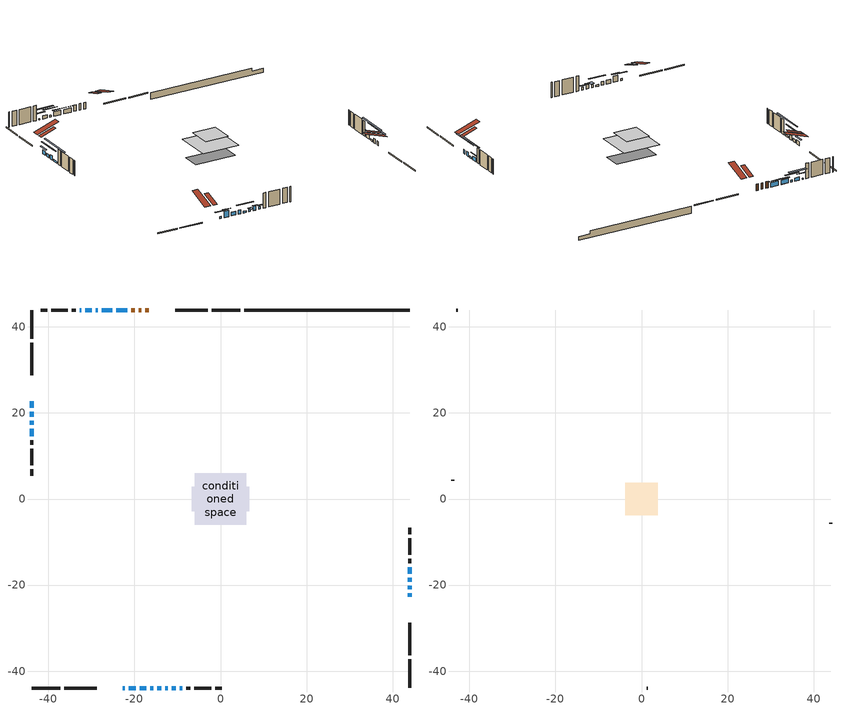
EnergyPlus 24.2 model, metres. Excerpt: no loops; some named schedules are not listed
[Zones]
conditioned space
 floor adiabatic (AdiabaticFloorConstruction): -6.02,-6.02 -6.02,6.02 6.02,6.02 6.02,-6.02 z3.08
 floor foundation (Slab1 construction): -6.71,-2.9 -6.71,2.9 6.71,2.9 6.71,-2.9 z-1.52
 wall outside (RimJoist1 construction): 4.57,43.91 -2.05,43.91 / -43.91,-43.91 -37.28,-43.91 / -43.91,43.91 -43.91,37.28 / 43.91,-43.91 43.91,-37.28 z0.64:0.94
 wall outside (RimJoist2 construction): -2.98,43.91 -10.56,43.91 / -36.35,-43.91 -28.77,-43.91 / -43.91,36.35 -43.91,28.77 / 43.91,-36.35 43.91,-28.77 z0.64:0.94
 wall outside (AdiabaticWallConstruction 1): -16.63,43.91 -17.44,43.91 / -18.37,43.91 -18.98,43.91 / -19.91,43.91 -20.7,43.91 z0.64:2.67
 wall outside (AdiabaticWallConstruction): -43.91,22.71 -43.91,21.18 / -18.82,-43.91 -17.29,-43.91 / -16.36,-43.91 -15.6,-43.91 / 43.91,-17.33 43.91,-15.8 z0.64:1.86; -22.71,-43.91 -22.19,-43.91 / -28.46,43.91 -28.98,43.91 z0.64:1.25; -21.27,-43.91 -19.74,-43.91 z0.64:2.67; -43.91,20.25 -43.91,19.13 / -29.9,43.91 -31.43,43.91 z0.64:1.66; -43.91,18.21 -43.91,17.29 / 43.91,-22.71 43.91,-21.94 / 43.91,-21.02 43.91,-20.1 / -11.34,-43.91 -10.43,-43.91 z0.64:2.01; -21.63,43.91 -24.27,43.91 / -25.2,43.91 -27.54,43.91 z0.64:2.06; -43.91,16.36 -43.91,14.53 / 43.91,-19.17 43.91,-18.26 / -14.67,-43.91 -13.75,-43.91 z0.64:1.2; -32.35,43.91 -32.66,43.91 z0.64:0.95; -12.83,-43.91 -12.27,-43.91 / -9.5,-43.91 -8.89,-43.91 z0.64:1.56
 wall outside (Wall1 construction): -33.59,43.91 -34.56,43.91 / -7.96,-43.91 -6.99,-43.91 / -43.91,13.6 -43.91,12.63 / 43.91,-14.87 43.91,-13.9 z0.64:5.52
 wall outside (Wall2 construction): -35.49,43.91 -39.34,43.91 / -6.06,-43.91 -2.21,-43.91 / -43.91,11.7 -43.91,7.85 / 43.91,-12.98 43.91,-9.12 z0.64:5.52
 wall outside (Wall3 construction): -40.27,43.91 -41.79,43.91 / -1.28,-43.91 0.24,-43.91 / -43.91,6.92 -43.91,5.4 / 43.91,-8.19 43.91,-6.67 z0.64:5.52
 wall foundation (FoundationWall1 construction): 5.5,43.91,-1.52 5.5,43.91,0.64 40.07,43.91,0.64 40.07,43.91,-0.31 43.91,43.91,-0.31 43.91,43.91,-1.52
 window (WindowConstruction): -43.91,22.71 -43.91,21.18 z0.64:1.86
 window (WindowConstruction 4): -22.71,-43.91 -22.2,-43.91 z0.64:1.25
 window (WindowConstruction 5): -21.27,-43.91 -19.74,-43.91 z0.64:2.67
 window (WindowConstruction 6): -43.91,20.25 -43.91,19.13 z0.64:1.65
 window (WindowConstruction 7): -43.91,18.21 -43.91,17.29 z0.64:2.01
 window (WindowConstruction 8): -21.63,43.91 -24.27,43.91 z0.64:2.06
 window (WindowConstruction 9): -25.2,43.91 -27.54,43.91 z0.64:2.06
 window (WindowConstruction 10): -28.46,43.91 -28.97,43.91 z0.64:1.25
 window (WindowConstruction 11): 43.91,-22.71 43.91,-21.94 z0.64:2.01
 window (WindowConstruction 12): 43.91,-21.01 43.91,-20.1 z0.64:2.01
 window (WindowConstruction 13): -18.81,-43.91 -17.29,-43.91 z0.64:1.86
 window (WindowConstruction 14): -16.36,-43.91 -15.6,-43.91 z0.64:1.86
 window (WindowConstruction 15): -29.9,43.91 -31.43,43.91 z0.64:1.65
 window (WindowConstruction 18): -43.91,16.36 -43.91,14.53 z0.64:1.2
 window (WindowConstruction 19): 43.91,-19.17 43.91,-18.26 z0.64:1.2
 window (WindowConstruction 20): -14.67,-43.91 -13.76,-43.91 z0.64:1.2
 window (WindowConstruction 1): 43.91,-17.33 43.91,-15.8 z0.64:1.86
 window (WindowConstruction 16): -32.35,43.91 -32.66,43.91 z0.64:0.94
 window (WindowConstruction 17): -12.83,-43.91 -12.27,-43.91 z0.64:1.55
 window (WindowConstruction 2): -11.34,-43.91 -10.43,-43.91 z0.64:2.01
 window (WindowConstruction 3): -9.5,-43.91 -8.89,-43.91 z0.64:1.55
 door (Door): -16.63,43.91 -17.44,43.91 z0.64:2.67
 door (Door 1): -18.37,43.91 -18.98,43.91 z0.64:2.67
 door (Door 2): -19.91,43.91 -20.7,43.91 z0.64:2.67
 ceiling adiabatic (AdiabaticFloorConstruction): 6.02,-6.02 6.02,6.02 -6.02,6.02 -6.02,-6.02 z3.08
 roof outside (Roof2 construction): -15.7,43.91,5.52 -15.7,38.82,7.21 -14.36,38.82,7.21 -14.36,43.91,5.52; -23.63,-43.91,5.52 -23.63,-38.82,7.21 -24.98,-38.82,7.21 -24.98,-43.91,5.52; -43.91,23.63,5.52 -38.82,23.63,7.21 -38.82,24.98,7.21 -43.91,24.98,5.52; 43.91,-23.63,5.52 38.82,-23.63,7.21 38.82,-24.98,7.21 43.91,-24.98,5.52
attic - vented
 floor to conditioned space (Floor1 construction Reversed): -3.77,-3.77 -3.77,3.77 3.77,3.77 3.77,-3.77 z5.52
 wall outside (Wall4 construction): -42.72,43.91 -42.98,43.91 / 1.17,-43.91 1.43,-43.91 / -43.91,4.47 -43.91,4.22 / 43.91,-5.74 43.91,-5.49 z0.64:5.52
 roof outside (Roof1 construction): -13.43,43.91,5.52 -13.43,36.56,7.97 -11.49,36.56,7.97 -11.49,43.91,5.52; -25.91,-43.91,5.52 -25.91,-36.56,7.97 -27.84,-36.56,7.97 -27.84,-43.91,5.52; -43.91,25.91,5.52 -36.56,25.91,7.97 -36.56,27.84,7.97 -43.91,27.84,5.52; 43.91,-25.91,5.52 36.56,-25.91,7.97 36.56,-27.84,7.97 43.91,-27.84,5.52
shading: -43.91,20.27 -43.91,23.62 -44.2,23.62 -44.2,20.27 z2.77; -20.37,-43.91 -24.53,-43.91 -24.53,-44.2 -20.37,-44.2 z3.08; -19.13,-43.91 -21.88,-43.91 -21.88,-44.2 -19.13,-44.2 z3.28; -43.91,16.39 -43.91,22.99 -44.2,22.99 -44.2,16.39 z4.4; -43.91,14.85 -43.91,20.65 -44.2,20.65 -44.2,14.85 z4.45; -24.73,43.91 -21.17,43.91 -21.17,44.2 -24.73,44.2 z2.52; -28,43.91 -24.74,43.91 -24.74,44.2 -28,44.2 z2.52; -31.1,43.91 -26.33,43.91 -26.33,44.2 -31.1,44.2 z3.38; 43.91,-18.28 43.91,-26.37 44.2,-26.37 44.2,-18.28 z5.67; 43.91,-16.44 43.91,-24.68 44.2,-24.68 44.2,-16.44 z5.67; -33.79,43.91 -27.54,43.91 -27.54,44.52 -33.79,44.52 z4.01; -43.91,9.65 -43.91,21.24 -44.2,21.24 -44.2,9.65 z6.08; 43.91,-13.38 43.91,-24.05 44.2,-24.05 44.2,-13.38 z6.08; -11.31,-43.91 -17.11,-43.91 -17.11,-44.2 -11.31,-44.2 z3.64; 43.91,-14.89 43.91,-18.24 44.2,-18.24 44.2,-14.89 z2.77; -34.49,43.91 -30.53,43.91 -30.53,44.2 -34.49,44.2 z2.77; -11.97,-43.91 -13.13,-43.91 -13.13,-45.13 -11.97,-45.13 z1.85; -10.13,-43.91 -11.64,-43.91 -11.64,-44.2 -10.13,-44.2 z2.31; -8.43,-43.91 -9.96,-43.91 -9.96,-44.2 -8.43,-44.2 z2.01
[Building]
Building 1: Terrain=Suburbs
[Site:Location]
London AP_ON: Latitude {deg}=43.03; Longitude {deg}=-81.15; Time Zone {hr}=-5; Elevation {m}=278; Keep Site Location Information=Yes
[Site:GroundTemperature:Shallow]
3.98693, 1.93205, 1.76749, 2.74264, 6.6573, 10.5537, 13.9317, 16.0716, 16.2534, 14.513, 11.2211, 7.44421
[Site:WaterMainsTemperature]
Calculation Method=Schedule; Temperature Schedule=mains temperature schedule
[Material] Roughness=Rough; Thermal Absorptance=0.9
Name | Thickness {m} | Conductivity {W/m-K} | Density {kg/m3} | Specific Heat {J/kg-K} | Solar Absorptance | Visible Absorptance
asphalt or fiberglass shingles | 0.00635 | 0.162714 | 1121.4 | 1465.45 | 0.4 | 0.4
ceiling loosefill ins | 0.254 | 0.0480833 | 16.02 | 1046.75 | 0.7 | 0.7
ceiling stud and cavity | 0.1397 | 0.273574 | 65.682 | 1177.47 | 0.7 | 0.7
concrete 4.0 in. | 0.1016 | 1.803125 | 2242.8 | 837.4 | 0.7 | 0.7
concrete 8.0 in. | 0.2032 | 1.803125 | 2242.8 | 837.4 | 0.7 | 0.7
door material | 0.04445 | 0.20624 | 512.64 | 1214.23 | 0.7 | 0.7
door material 1 | 0.04445 | 0.053851 | 512.64 | 1214.23 | 0.7 | 0.7
exterior vertical ins | 0.0433751 | 0.029427 | 32.04 | 1214.23 | 0.7 | 0.7
floor covering | 0.0127 | 0.0433444 | 54.468 | 1339.84 | 0.6 | 0.6
floor rigid ins; wall rigid ins | 0.512978 | 0.029427 | 32.04 | 1214.23 | 0.7 | 0.7
floor stud and cavity | 0.1397 | 1.75129 | 37.0049 | 1207.88 | 0.7 | 0.7
furniture material conditioned space 1 | 0.1524 | 0.115458 | 640.8 | 1214.23 | 0.6 | 0.6
gypsum board | 0.0127 | 0.160291 | 801 | 837.4 | 0.6 | 0.6
gypsum board 1 | 0.0127 | 0.160291 | 801 | 837.4 | 0.7 | 0.7
osb sheathing 0.5 in. | 0.0127 | 0.115458 | 512.64 | 1214.23 | 0.7 | 0.7
osb sheathing 0.75 in. | 0.01905 | 0.115458 | 512.64 | 1214.23 | 0.7 | 0.7
osb sheathing 2.0 in. | 0.0508 | 0.115458 | 512.64 | 1214.23 | 0.7 | 0.7
rim joist rigid ins | 0.051816 | 0.029427 | 32.04 | 1214.23 | 0.7 | 0.7
rim joist stud and cavity | 0.0508 | 0.0379815 | 125.044 | 1163.47 | 0.6 | 0.6
rim joist stud and cavity 1 | 0.0508 | 0.256263 | 125.044 | 1163.47 | 0.6 | 0.6
roof rigid ins | 0.103632 | 0.029427 | 32.04 | 1214.23 | 0.7 | 0.7
roof stud and cavity | 0.2032 | 0.0692351 | 78.34581 | 1123.46 | 0.7 | 0.7
wall stud and cavity | 0.1397 | 0.117192 | 139.0536 | 1170.24 | 0.7 | 0.7
wall stud and cavity 1 | 0.1397 | 0.115654 | 139.0536 | 1170.24 | 0.7 | 0.7
wall stud and cavity 2 | 0.1397 | 0.12021 | 139.0536 | 1170.24 | 0.7 | 0.7
wall stud and cavity 3 | 0.0889 | 6.9971 | 50.32683 | 1063.81 | 0.6 | 0.6
wall stud and cavity 4 | 0.0889 | 0.380278 | 52.3479 | 1209.89 | 0.7 | 0.7
wall stud and cavity 5 | 0.0889 | 0.391764 | 83.0341 | 1211.67 | 0.7 | 0.7
wood siding | 0.0254 | 0.102417 | 544.68 | 1172.36 | 0.4 | 0.4
wood siding 1 | 0.00254 | 0.102417 | 544.68 | 1172.36 | 0.4 | 0.4
wood siding 2; wood siding 3; wood siding 4 | 0.0254 | 0.102417 | 544.68 | 1172.36 | 0.7 | 0.7
[WindowMaterial:SimpleGlazingSystem]
Name | U-Factor {W/m2-K} | Solar Heat Gain Coefficient
WindowMaterial | 2.6556 | 0.49
WindowMaterial 1 | 2.609041 | 0.52
WindowMaterial 10 | 2.78676 | 0.41
WindowMaterial 11 | 2.69251 | 0.47
WindowMaterial 12 | 8.00598 | 0.47
WindowMaterial 13 | 3.14732 | 0.6
WindowMaterial 14 | 5.32199 | 0.68
WindowMaterial 2 | 2.74645 | 0.43
WindowMaterial 3 | 2.64424 | 0.53
WindowMaterial 4 | 2.57327 | 0.54
WindowMaterial 5 | 2.6363 | 0.51
WindowMaterial 6 | 2.37 | 0.65
WindowMaterial 7 | 2.376243 | 0.65
WindowMaterial 8 | 5.10225 | 0.63
WindowMaterial 9 | 2.6363 | 0.5
[Construction]
AdiabaticFloorConstruction: floor stud and cavity, floor rigid ins, osb sheathing 0.75 in., floor covering
AdiabaticWallConstruction: wood siding 3, wall rigid ins, wall stud and cavity 4, gypsum board
AdiabaticWallConstruction 1: wood siding 4, wall rigid ins, wall stud and cavity 4, gypsum board
Door; Door 2: door material
Door 1: door material 1
Floor1 construction Reversed: gypsum board, ceiling stud and cavity, ceiling loosefill ins
FoundationWall1 construction: concrete 8.0 in., gypsum board 1
furniture construction conditioned space 1: furniture material conditioned space 1
PartitionWallConstruction: gypsum board, wall stud and cavity 5, gypsum board
RimJoist1 construction: wood siding 2, osb sheathing 2.0 in., rim joist stud and cavity
RimJoist2 construction: wood siding 2, rim joist rigid ins, osb sheathing 2.0 in., rim joist stud and cavity 1
Roof1 construction: asphalt or fiberglass shingles
Roof2 construction: asphalt or fiberglass shingles, roof rigid ins, osb sheathing 0.75 in., roof stud and cavity, gypsum board
Slab1 construction: concrete 4.0 in.
Wall1 construction: wood siding, osb sheathing 0.5 in., wall stud and cavity, gypsum board
Wall2 construction: wood siding, osb sheathing 0.5 in., wall stud and cavity 1, gypsum board
Wall3 construction: wood siding, osb sheathing 0.5 in., wall stud and cavity 2, gypsum board
Wall4 construction: wood siding 1, wall stud and cavity 3
WindowConstruction; WindowConstruction 1; WindowConstruction 13: WindowMaterial
WindowConstruction 10: WindowMaterial 8
WindowConstruction 11: WindowMaterial 9
WindowConstruction 12; WindowConstruction 2; WindowConstruction 7: WindowMaterial 1
WindowConstruction 14: WindowMaterial 10
WindowConstruction 15: WindowMaterial 11
WindowConstruction 16: WindowMaterial 12
WindowConstruction 17: WindowMaterial 13
WindowConstruction 18; WindowConstruction 19; WindowConstruction 20: WindowMaterial 14
WindowConstruction 3: WindowMaterial 2
WindowConstruction 4: WindowMaterial 3
WindowConstruction 5: WindowMaterial 4
WindowConstruction 6: WindowMaterial 5
WindowConstruction 8: WindowMaterial 6
WindowConstruction 9: WindowMaterial 7
[Zone] Multiplier=1; Part of Total Floor Area=Yes
Name | Volume {m3}
attic - vented | 22.6392
conditioned space | 606.6
[Space]
Name | Zone | Volume {m3}
attic - vented 1 | attic - vented | 22.6392
conditioned space 1 | conditioned space | 606.6
[ZoneInfiltration:EffectiveLeakageArea]
infil attic - vented 1: Zone or Space=attic - vented 1; Schedule=Always On Discrete; Effective Air Leakage Area {cm2}=2484.22; Stack Coefficient=0.000509471; Wind Coefficient=1.52503e-05
[ZoneMixing]
whole house fan mix: Zone or Space=attic - vented; Schedule=Always On Continuous; Design Flow Rate Calculation Method=Flow/Zone; Design Flow Rate {m3/s}=0; Source Zone or Space=conditioned space
[SurfaceProperty:ExposedFoundationPerimeter]
Slab1: Exposed Perimeter Calculation Method=TotalExposedPerimeter; Total Exposed Perimeter {m}=38.406
[InternalMass] Zone or ZoneList=conditioned space; Space or SpaceList=conditioned space 1
Name | Construction | Surface Area {m2}
furniture mass conditioned space 1 | furniture construction conditioned space 1 | 88.9602
partition wall mass | PartitionWallConstruction | 222.401
[Lights]
interior lighting: Zone or ZoneList or Space or SpaceList=conditioned space 1; Schedule=interior lighting schedule; Design Level Calculation Method=LightingLevel; Lighting Level {W}=343.2; Return Air Fraction=0; Fraction Radiant=0.6; Fraction Visible=0.2; Fraction Replaceable=1
[People]
occupants: Zone or ZoneList or Space or SpaceList=conditioned space 1; Number of People Schedule=occupants schedule; Number of People Calculation Method=People; Number of People=3; Fraction Radiant=0.314171; Sensible Heat Fraction=0.56303; Activity Level Schedule=occupants activity schedule; Carbon Dioxide Generation Rate {m3/s-W}=0; Enable ASHRAE 55 Comfort Warnings=No; Mean Radiant Temperature Calculation Type=EnclosureAveraged
[ElectricEquipment] Zone or ZoneList or Space or SpaceList=conditioned space 1; Design Level Calculation Method=EquipmentLevel
Name | Schedule | Design Level {W} | Fraction Latent | Fraction Radiant | Fraction Lost
clothes dryer | clothes dryer schedule | 140.772 | 0.015 | 0.081 | 0.85
clothes washer | clothes washer schedule | 32.1985 | 0.03 | 0.162 | 0.7
cooking range | cooking range schedule | 215.147 | 0.08 | 0.432 | 0.2
dishwasher | dishwasher schedule | 66.8632 | 0.3 | 0.18 | 0.4
fridge | fridge schedule | 72.9452 | 0 | 0.6 | 0
mech vent bath fan 0 | mech vent bath fan 0 schedule | 50.2 | 0 | 0 | 1
mech vent bath fan 1 | mech vent bath fan 1 schedule | 50.2 | 0 | 0 | 1
mech vent house fan | mech vent house fan schedule | 0 | 0 | 0 | 1
mech vent house fan cfis | mech vent house fan cfis schedule | 0 | 0 | 0 | 0
misc plug loads | misc plug loads schedule | 494.7 | 0.045 | 0.513 | 0.1
whole house fan | Always On Discrete | 0 | 0 | 0 | 1
[OtherEquipment] Zone or ZoneList or Space or SpaceList=conditioned space 1; Design Level Calculation Method=EquipmentLevel
Name | Fuel Type | Schedule | Design Level {W} | Fraction Latent | Fraction Radiant | Fraction Lost
clothes dryer 1 | Electricity | clothes dryer schedule | 0 | 0.015 | 0.081 | 0.85
cooking range 1 | Electricity | cooking range schedule | 0 | 0.08 | 0.432 | 0.2
general water use latent | None | general water use schedule | 62.594 | 1 | 0 | 0
general water use sensible | None | general water use schedule | -61.6891 | 0 | 0.6 | 0
mech vent house fan latent load | None | Always On Discrete | 0 | 1 | 0 | 0
mech vent house fan sensible load | None | Always On Discrete | 0 | 0 | 0 | 0
water heater energy adjustment1 | Electricity | Always On Discrete | 0.01 | 0 | 0 | 1
[ZoneInfiltration:DesignFlowRate] Zone or ZoneList or Space or SpaceList=conditioned space 1; Schedule=Always On Discrete; Design Flow Rate Calculation Method=Flow/Zone; Design Flow Rate {m3/s}=0
infil flow; natural vent flow; whole house fan flow
[Foundation:Kiva]
Foundation Kiva 1: Initial Indoor Air Temperature {C}=18; Wall Height Above Grade {m}=0.639989; Wall Depth Below Slab {m}=0.2032; Custom Block Material Name 1=exterior vertical ins; Custom Block Depth 1 {m}=2.16; Custom Block X Position 1 {m}=0.2159; Custom Block Z Position 1 {m}=0
[Foundation:Kiva:Settings]
Soil Conductivity {W/m-K}=0.849921; Soil Density {kg/m3}=1842.3; Soil Specific Heat {J/kg-K}=418.7; Ground Solar Absorptivity=0.9; Ground Thermal Absorptivity=0.9; Ground Surface Roughness {m}=0.03; Far-Field Width {m}=40; Deep-Ground Boundary Condition=ZeroFlux; Deep-Ground Depth {m}=40; Minimum Cell Dimension {m}=0.2; Maximum Cell Growth Coefficient=3; Simulation Timestep=Timestep
[Exterior:Lights]
exterior lighting: Schedule=exterior lighting schedule; Design Level {W}=75.6
[Schedule:Constant]
Name | Hourly Value
Always On Continuous; mech vent house fan schedule; mech vent house fan cfis schedule; Always On Discrete | 1
occupants activity schedule | 117.228
fridge schedule | 0
[Schedule:Week:Daily]
interior lighting schedule Week Rule - Jan1-Jan27: interior lighting schedule day, interior lighting schedule day, interior lighting schedule day, interior lighting schedule day, interior lighting schedule day, interior lighting schedule day, interior lighting schedule day, interior lighting schedule default day, interior lighting schedule default day, interior lighting schedule default day, interior lighting schedule default day, interior lighting schedule default day
interior lighting schedule Week Rule - Jan28-Feb3: interior lighting schedule day, interior lighting schedule day, interior lighting schedule day, interior lighting schedule day, interior lighting schedule day 1, interior lighting schedule day 1, interior lighting schedule day 1, interior lighting schedule default day, interior lighting schedule default day, interior lighting schedule default day, interior lighting schedule default day, interior lighting schedule default day
interior lighting schedule Week Rule - Feb4-Feb24: interior lighting schedule day 1, interior lighting schedule day 1, interior lighting schedule day 1, interior lighting schedule day 1, interior lighting schedule day 1, interior lighting schedule day 1, interior lighting schedule day 1, interior lighting schedule default day, interior lighting schedule default day, interior lighting schedule default day, interior lighting schedule default day, interior lighting schedule default day
interior lighting schedule Week Rule - Feb25-Mar3: interior lighting schedule day 1, interior lighting schedule day 1, interior lighting schedule day 1, interior lighting schedule day 1, interior lighting schedule day 2, interior lighting schedule day 2, interior lighting schedule day 2, interior lighting schedule default day, interior lighting schedule default day, interior lighting schedule default day, interior lighting schedule default day, interior lighting schedule default day
interior lighting schedule Week Rule - Mar4-Mar31: interior lighting schedule day 2, interior lighting schedule day 2, interior lighting schedule day 2, interior lighting schedule day 2, interior lighting schedule day 2, interior lighting schedule day 2, interior lighting schedule day 2, interior lighting schedule default day, interior lighting schedule default day, interior lighting schedule default day, interior lighting schedule default day, interior lighting schedule default day
interior lighting schedule Week Rule - Apr1-Apr28: interior lighting schedule day 3, interior lighting schedule day 3, interior lighting schedule day 3, interior lighting schedule day 3, interior lighting schedule day 3, interior lighting schedule day 3, interior lighting schedule day 3, interior lighting schedule default day, interior lighting schedule default day, interior lighting schedule default day, interior lighting schedule default day, interior lighting schedule default day
interior lighting schedule Week Rule - Apr29-May5: interior lighting schedule day 3, interior lighting schedule day 3, interior lighting schedule day 4, interior lighting schedule day 4, interior lighting schedule day 4, interior lighting schedule day 4, interior lighting schedule day 4, interior lighting schedule default day, interior lighting schedule default day, interior lighting schedule default day, interior lighting schedule default day, interior lighting schedule default day
interior lighting schedule Week Rule - May6-May26: interior lighting schedule day 4, interior lighting schedule day 4, interior lighting schedule day 4, interior lighting schedule day 4, interior lighting schedule day 4, interior lighting schedule day 4, interior lighting schedule day 4, interior lighting schedule default day, interior lighting schedule default day, interior lighting schedule default day, interior lighting schedule default day, interior lighting schedule default day
interior lighting schedule Week Rule - May27-Jun2: interior lighting schedule day 4, interior lighting schedule day 4, interior lighting schedule day 4, interior lighting schedule day 4, interior lighting schedule day 4, interior lighting schedule day 5, interior lighting schedule day 5, interior lighting schedule default day, interior lighting schedule default day, interior lighting schedule default day, interior lighting schedule default day, interior lighting schedule default day
interior lighting schedule Week Rule - Jun3-Jun30: interior lighting schedule day 5, interior lighting schedule day 5, interior lighting schedule day 5, interior lighting schedule day 5, interior lighting schedule day 5, interior lighting schedule day 5, interior lighting schedule day 5, interior lighting schedule default day, interior lighting schedule default day, interior lighting schedule default day, interior lighting schedule default day, interior lighting schedule default day
interior lighting schedule Week Rule - Jul1-Jul28: interior lighting schedule day 6, interior lighting schedule day 6, interior lighting schedule day 6, interior lighting schedule day 6, interior lighting schedule day 6, interior lighting schedule day 6, interior lighting schedule day 6, interior lighting schedule default day, interior lighting schedule default day, interior lighting schedule default day, interior lighting schedule default day, interior lighting schedule default day
interior lighting schedule Week Rule - Jul29-Aug4: interior lighting schedule day 6, interior lighting schedule day 6, interior lighting schedule day 6, interior lighting schedule day 7, interior lighting schedule day 7, interior lighting schedule day 7, interior lighting schedule day 7, interior lighting schedule default day, interior lighting schedule default day, interior lighting schedule default day, interior lighting schedule default day, interior lighting schedule default day
interior lighting schedule Week Rule - Aug5-Aug25: interior lighting schedule day 7, interior lighting schedule day 7, interior lighting schedule day 7, interior lighting schedule day 7, interior lighting schedule day 7, interior lighting schedule day 7, interior lighting schedule day 7, interior lighting schedule default day, interior lighting schedule default day, interior lighting schedule default day, interior lighting schedule default day, interior lighting schedule default day
interior lighting schedule Week Rule - Aug26-Sep1: interior lighting schedule day 7, interior lighting schedule day 7, interior lighting schedule day 7, interior lighting schedule day 7, interior lighting schedule day 7, interior lighting schedule day 7, interior lighting schedule day 8, interior lighting schedule default day, interior lighting schedule default day, interior lighting schedule default day, interior lighting schedule default day, interior lighting schedule default day
interior lighting schedule Week Rule - Sep2-Sep29: interior lighting schedule day 8, interior lighting schedule day 8, interior lighting schedule day 8, interior lighting schedule day 8, interior lighting schedule day 8, interior lighting schedule day 8, interior lighting schedule day 8, interior lighting schedule default day, interior lighting schedule default day, interior lighting schedule default day, interior lighting schedule default day, interior lighting schedule default day
interior lighting schedule Week Rule - Sep30-Oct6: interior lighting schedule day 8, interior lighting schedule day 9, interior lighting schedule day 9, interior lighting schedule day 9, interior lighting schedule day 9, interior lighting schedule day 9, interior lighting schedule day 9, interior lighting schedule default day, interior lighting schedule default day, interior lighting schedule default day, interior lighting schedule default day, interior lighting schedule default day
interior lighting schedule Week Rule - Oct7-Oct27: interior lighting schedule day 9, interior lighting schedule day 9, interior lighting schedule day 9, interior lighting schedule day 9, interior lighting schedule day 9, interior lighting schedule day 9, interior lighting schedule day 9, interior lighting schedule default day, interior lighting schedule default day, interior lighting schedule default day, interior lighting schedule default day, interior lighting schedule default day
interior lighting schedule Week Rule - Oct28-Nov3: interior lighting schedule day 9, interior lighting schedule day 9, interior lighting schedule day 9, interior lighting schedule day 9, interior lighting schedule day 10, interior lighting schedule day 10, interior lighting schedule day 10, interior lighting schedule default day, interior lighting schedule default day, interior lighting schedule default day, interior lighting schedule default day, interior lighting schedule default day
interior lighting schedule Week Rule - Nov4-Nov24: interior lighting schedule day 10, interior lighting schedule day 10, interior lighting schedule day 10, interior lighting schedule day 10, interior lighting schedule day 10, interior lighting schedule day 10, interior lighting schedule day 10, interior lighting schedule default day, interior lighting schedule default day, interior lighting schedule default day, interior lighting schedule default day, interior lighting schedule default day
interior lighting schedule Week Rule - Nov25-Dec1: interior lighting schedule day 10, interior lighting schedule day 10, interior lighting schedule day 10, interior lighting schedule day 10, interior lighting schedule day 10, interior lighting schedule day 10, interior lighting schedule day 11, interior lighting schedule default day, interior lighting schedule default day, interior lighting schedule default day, interior lighting schedule default day, interior lighting schedule default day
interior lighting schedule Week Rule - Dec2-Dec31: interior lighting schedule day 11, interior lighting schedule day 11, interior lighting schedule day 11, interior lighting schedule day 11, interior lighting schedule day 11, interior lighting schedule day 11, interior lighting schedule day 11, interior lighting schedule default day, interior lighting schedule default day, interior lighting schedule default day, interior lighting schedule default day, interior lighting schedule default day
occupants schedule Week Rule - Jan1-Dec31: occupants schedule day, occupants schedule day, occupants schedule day, occupants schedule day, occupants schedule day, occupants schedule day, occupants schedule day, occupants schedule default day, occupants schedule default day, occupants schedule default day, occupants schedule default day, occupants schedule default day
clothes dryer schedule Week Rule - Jan1-Dec31: clothes dryer schedule day, clothes dryer schedule day, clothes dryer schedule day, clothes dryer schedule day, clothes dryer schedule day, clothes dryer schedule day, clothes dryer schedule day, clothes dryer schedule default day, clothes dryer schedule default day, clothes dryer schedule default day, clothes dryer schedule default day, clothes dryer schedule default day
clothes washer schedule Week Rule - Jan1-Dec31: clothes washer schedule day, clothes washer schedule day, clothes washer schedule day, clothes washer schedule day, clothes washer schedule day, clothes washer schedule day, clothes washer schedule day, clothes washer schedule default day, clothes washer schedule default day, clothes washer schedule default day, clothes washer schedule default day, clothes washer schedule default day
cooking range schedule Week Rule - Jan1-Dec31: cooking range schedule day, cooking range schedule day, cooking range schedule day, cooking range schedule day, cooking range schedule day, cooking range schedule day, cooking range schedule day, cooking range schedule default day, cooking range schedule default day, cooking range schedule default day, cooking range schedule default day, cooking range schedule default day
dishwasher schedule Week Rule - Jan1-Dec31: dishwasher schedule day, dishwasher schedule day, dishwasher schedule day, dishwasher schedule day, dishwasher schedule day, dishwasher schedule day, dishwasher schedule day, dishwasher schedule default day, dishwasher schedule default day, dishwasher schedule default day, dishwasher schedule default day, dishwasher schedule default day
mech vent bath fan 0 schedule Week Rule - Jan1-Dec31: mech vent bath fan 0 schedule day, mech vent bath fan 0 schedule day, mech vent bath fan 0 schedule day, mech vent bath fan 0 schedule day, mech vent bath fan 0 schedule day, mech vent bath fan 0 schedule day, mech vent bath fan 0 schedule day, mech vent bath fan 0 schedule default day, mech vent bath fan 0 schedule default day, mech vent bath fan 0 schedule default day, mech vent bath fan 0 schedule default day, mech vent bath fan 0 schedule default day
mech vent bath fan 1 schedule Week Rule - Jan1-Dec31: mech vent bath fan 1 schedule day, mech vent bath fan 1 schedule day, mech vent bath fan 1 schedule day, mech vent bath fan 1 schedule day, mech vent bath fan 1 schedule day, mech vent bath fan 1 schedule day, mech vent bath fan 1 schedule day, mech vent bath fan 1 schedule default day, mech vent bath fan 1 schedule default day, mech vent bath fan 1 schedule default day, mech vent bath fan 1 schedule default day, mech vent bath fan 1 schedule default day
misc plug loads schedule Week Rule - Jan1-Dec31: misc plug loads schedule day, misc plug loads schedule day, misc plug loads schedule day, misc plug loads schedule day, misc plug loads schedule day, misc plug loads schedule day, misc plug loads schedule day, misc plug loads schedule default day, misc plug loads schedule default day, misc plug loads schedule default day, misc plug loads schedule default day, misc plug loads schedule default day
general water use schedule Week Rule - Jan1-Dec31: general water use schedule day, general water use schedule day, general water use schedule day, general water use schedule day, general water use schedule day, general water use schedule day, general water use schedule day, general water use schedule default day, general water use schedule default day, general water use schedule default day, general water use schedule default day, general water use schedule default day
exterior lighting schedule Week Rule - Jan1-Jan27: exterior lighting schedule day, exterior lighting schedule day, exterior lighting schedule day, exterior lighting schedule day, exterior lighting schedule day, exterior lighting schedule day, exterior lighting schedule day, exterior lighting schedule default day, exterior lighting schedule default day, exterior lighting schedule default day, exterior lighting schedule default day, exterior lighting schedule default day
exterior lighting schedule Week Rule - Jan28-Feb3: exterior lighting schedule day, exterior lighting schedule day, exterior lighting schedule day, exterior lighting schedule day, exterior lighting schedule day 1, exterior lighting schedule day 1, exterior lighting schedule day 1, exterior lighting schedule default day, exterior lighting schedule default day, exterior lighting schedule default day, exterior lighting schedule default day, exterior lighting schedule default day
exterior lighting schedule Week Rule - Feb4-Feb24: exterior lighting schedule day 1, exterior lighting schedule day 1, exterior lighting schedule day 1, exterior lighting schedule day 1, exterior lighting schedule day 1, exterior lighting schedule day 1, exterior lighting schedule day 1, exterior lighting schedule default day, exterior lighting schedule default day, exterior lighting schedule default day, exterior lighting schedule default day, exterior lighting schedule default day
exterior lighting schedule Week Rule - Feb25-Mar3: exterior lighting schedule day 1, exterior lighting schedule day 1, exterior lighting schedule day 1, exterior lighting schedule day 1, exterior lighting schedule day 2, exterior lighting schedule day 2, exterior lighting schedule day 2, exterior lighting schedule default day, exterior lighting schedule default day, exterior lighting schedule default day, exterior lighting schedule default day, exterior lighting schedule default day
exterior lighting schedule Week Rule - Mar4-Mar31: exterior lighting schedule day 2, exterior lighting schedule day 2, exterior lighting schedule day 2, exterior lighting schedule day 2, exterior lighting schedule day 2, exterior lighting schedule day 2, exterior lighting schedule day 2, exterior lighting schedule default day, exterior lighting schedule default day, exterior lighting schedule default day, exterior lighting schedule default day, exterior lighting schedule default day
[Schedule:Year]
interior lighting schedule: interior lighting schedule Week Rule - Jan1-Jan27, 1, 1, 1, 27, interior lighting schedule Week Rule - Jan28-Feb3, 1, 28, 2, 3, interior lighting schedule Week Rule - Feb4-Feb24, 2, 4, 2, 24, interior lighting schedule Week Rule - Feb25-Mar3, 2, 25, 3, 3, interior lighting schedule Week Rule - Mar4-Mar31, 3, 4, 3, 31, interior lighting schedule Week Rule - Apr1-Apr28, 4, 1, 4, 28, interior lighting schedule Week Rule - Apr29-May5, 4, 29, 5, 5, interior lighting schedule Week Rule - May6-May26, 5, 6, 5, 26, interior lighting schedule Week Rule - May27-Jun2, 5, 27, 6, 2, interior lighting schedule Week Rule - Jun3-Jun30, 6, 3, 6, 30, interior lighting schedule Week Rule - Jul1-Jul28, 7, 1, 7, 28, interior lighting schedule Week Rule - Jul29-Aug4, 7, 29, 8, 4, interior lighting schedule Week Rule - Aug5-Aug25, 8, 5, 8, 25, interior lighting schedule Week Rule - Aug26-Sep1, 8, 26, 9, 1, interior lighting schedule Week Rule - Sep2-Sep29, 9, 2, 9, 29, interior lighting schedule Week Rule - Sep30-Oct6, 9, 30, 10, 6, interior lighting schedule Week Rule - Oct7-Oct27, 10, 7, 10, 27, interior lighting schedule Week Rule - Oct28-Nov3, 10, 28, 11, 3, interior lighting schedule Week Rule - Nov4-Nov24, 11, 4, 11, 24, interior lighting schedule Week Rule - Nov25-Dec1, 11, 25, 12, 1, interior lighting schedule Week Rule - Dec2-Dec31, 12, 2, 12, 31
occupants schedule: occupants schedule Week Rule - Jan1-Dec31, 1, 1, 12, 31
clothes dryer schedule: clothes dryer schedule Week Rule - Jan1-Dec31, 1, 1, 12, 31
clothes washer schedule: clothes washer schedule Week Rule - Jan1-Dec31, 1, 1, 12, 31
cooking range schedule: cooking range schedule Week Rule - Jan1-Dec31, 1, 1, 12, 31
dishwasher schedule: dishwasher schedule Week Rule - Jan1-Dec31, 1, 1, 12, 31
mech vent bath fan 0 schedule: mech vent bath fan 0 schedule Week Rule - Jan1-Dec31, 1, 1, 12, 31
mech vent bath fan 1 schedule: mech vent bath fan 1 schedule Week Rule - Jan1-Dec31, 1, 1, 12, 31
misc plug loads schedule: misc plug loads schedule Week Rule - Jan1-Dec31, 1, 1, 12, 31
general water use schedule: general water use schedule Week Rule - Jan1-Dec31, 1, 1, 12, 31
exterior lighting schedule: exterior lighting schedule Week Rule - Jan1-Jan27, 1, 1, 1, 27, exterior lighting schedule Week Rule - Jan28-Feb3, 1, 28, 2, 3, exterior lighting schedule Week Rule - Feb4-Feb24, 2, 4, 2, 24, exterior lighting schedule Week Rule - Feb25-Mar3, 2, 25, 3, 3, exterior lighting schedule Week Rule - Mar4-Mar31, 3, 4, 3, 31, exterior lighting schedule Week Rule - Apr1-Apr28, 4, 1, 4, 28, exterior lighting schedule Week Rule - Apr29-May5, 4, 29, 5, 5, exterior lighting schedule Week Rule - May6-May26, 5, 6, 5, 26, exterior lighting schedule Week Rule - May27-Jun2, 5, 27, 6, 2, exterior lighting schedule Week Rule - Jun3-Jun30, 6, 3, 6, 30, exterior lighting schedule Week Rule - Jul1-Jul28, 7, 1, 7, 28, exterior lighting schedule Week Rule - Jul29-Aug4, 7, 29, 8, 4, exterior lighting schedule Week Rule - Aug5-Aug25, 8, 5, 8, 25, exterior lighting schedule Week Rule - Aug26-Sep1, 8, 26, 9, 1, exterior lighting schedule Week Rule - Sep2-Sep29, 9, 2, 9, 29, exterior lighting schedule Week Rule - Sep30-Oct6, 9, 30, 10, 6, exterior lighting schedule Week Rule - Oct7-Oct27, 10, 7, 10, 27, exterior lighting schedule Week Rule - Oct28-Nov3, 10, 28, 11, 3, exterior lighting schedule Week Rule - Nov4-Nov24, 11, 4, 11, 24, exterior lighting schedule Week Rule - Nov25-Dec1, 11, 25, 12, 1, exterior lighting schedule Week Rule - Dec2-Dec31, 12, 2, 12, 31
[Schedule:Compact]
mains temperature schedule: Through: 01/01, For: AllDays, Until: 24:00, 7.96722, Through: 01/02, For: AllDays, Until: 24:00, 7.89722, Through: 01/03, For: AllDays, Until: 24:00, 7.82778, Through: 01/04, For: AllDays, Until: 24:00, 7.76, Through: 01/05, For: AllDays, Until: 24:00, 7.69333, Through: 01/06, For: AllDays, Until: 24:00, 7.62778, Through: 01/07, For: AllDays, Until: 24:00, 7.56389, Through: 01/08, For: AllDays, Until: 24:00, 7.50167, Through: 01/09, For: AllDays, Until: 24:00, 7.44056, Through: 01/10, For: AllDays, Until: 24:00, 7.38056, Through: 01/11, For: AllDays, Until: 24:00, 7.32222, Through: 01/12, For: AllDays, Until: 24:00, 7.26556, Through: 01/13, For: AllDays, Until: 24:00, 7.21, Through: 01/14, For: AllDays, Until: 24:00, 7.15556, Through: 01/15, For: AllDays, Until: 24:00, 7.10333, Through: 01/16, For: AllDays, Until: 24:00, 7.05222, Through: 01/17, For: AllDays, Until: 24:00, 7.00278, Through: 01/18, For: AllDays, Until: 24:00, 6.955, Through: 01/19, For: AllDays, Until: 24:00, 6.90833, Through: 01/20, For: AllDays, Until: 24:00, 6.86389, Through: 01/21, For: AllDays, Until: 24:00, 6.82056, Through: 01/22, For: AllDays, Until: 24:00, 6.77889, Through: 01/23, For: AllDays, Until: 24:00, 6.73889, Through: 01/24, For: AllDays, Until: 24:00, 6.7, Through: 01/25, For: AllDays, Until: 24:00, 6.66333, Through: 01/26, For: AllDays, Until: 24:00, 6.62833, Through: 01/27, For: AllDays, Until: 24:00, 6.59444, Through: 01/28, For: AllDays, Until: 24:00, 6.56278, Through: 01/29, For: AllDays, Until: 24:00, 6.53222, Through: 01/30, For: AllDays, Until: 24:00, 6.50389, Through: 01/31, For: AllDays, Until: 24:00, 6.47722, Through: 02/01, For: AllDays, Until: 24:00, 6.45167, Through: 02/02, For: AllDays, Until: 24:00, 6.42833, Through: 02/03, For: AllDays, Until: 24:00, 6.40667, Through: 02/04, For: AllDays, Until: 24:00, 6.38611, Through: 02/05, For: AllDays, Until: 24:00, 6.36778, Through: 02/06, For: AllDays, Until: 24:00, 6.35111, Through: 02/07, For: AllDays, Until: 24:00, 6.33611, Through: 02/08, For: AllDays, Until: 24:00, 6.32333, Through: 02/09, For: AllDays, Until: 24:00, 6.31167, Through: 02/10, For: AllDays, Until: 24:00, 6.30222, Through: 02/11, For: AllDays, Until: 24:00, 6.29389, Through: 02/12, For: AllDays, Until: 24:00, 6.28778, Through: 02/13, For: AllDays, Until: 24:00, 6.28333, Through: 02/14, For: AllDays, Until: 24:00, 6.28056, Through: 02/15, For: AllDays, Until: 24:00, 6.27944, Through: 02/16, For: AllDays, Until: 24:00, 6.28, Through: 02/17, For: AllDays, Until: 24:00, 6.28278, Through: 02/18, For: AllDays, Until: 24:00, 6.28722, Through: 02/19, For: AllDays, Until: 24:00, 6.29278, Through: 02/20, For: AllDays, Until: 24:00, 6.30056, Through: 02/21, For: AllDays, Until: 24:00, 6.31, Through: 02/22, For: AllDays, Until: 24:00, 6.32111, Through: 02/23, For: AllDays, Until: 24:00, 6.33444, Through: 02/24, For: AllDays, Until: 24:00, 6.34889, Through: 02/25, For: AllDays, Until: 24:00, 6.36556, Through: 02/26, For: AllDays, Until: 24:00, 6.38333, Through: 02/27, For: AllDays, Until: 24:00, 6.40333, Through: 02/28, For: AllDays, Until: 24:00, 6.425, Through: 03/01, For: AllDays, Until: 24:00, 6.44833, Through: 03/02, For: AllDays, Until: 24:00, 6.47278, Through: 03/03, For: AllDays, Until: 24:00, 6.49944, Through: 03/04, For: AllDays, Until: 24:00, 6.52778, Through: 03/05, For: AllDays, Until: 24:00, 6.55778, Through: 03/06, For: AllDays, Until: 24:00, 6.58944, Through: 03/07, For: AllDays, Until: 24:00, 6.62278, Through: 03/08, For: AllDays, Until: 24:00, 6.65778, Through: 03/09, For: AllDays, Until: 24:00, 6.69444, Through: 03/10, For: AllDays, Until: 24:00, 6.73278, Through: 03/11, For: AllDays, Until: 24:00, 6.77278, Through: 03/12, For: AllDays, Until: 24:00, 6.81389, Through: 03/13, For: AllDays, Until: 24:00, 6.85722, Through: 03/14, For: AllDays, Until: 24:00, 6.90167, Through: 03/15, For: AllDays, Until: 24:00, 6.94778, Through: 03/16, For: AllDays, Until: 24:00, 6.99556, Through: 03/17, For: AllDays, Until: 24:00, 7.045, Through: 03/18, For: AllDays, Until: 24:00, 7.09556, Through: 03/19, For: AllDays, Until: 24:00, 7.14778, Through: 03/20, For: AllDays, Until: 24:00, 7.20167, Through: 03/21, For: AllDays, Until: 24:00, 7.25667, Through: 03/22, For: AllDays, Until: 24:00, 7.31333, Through: 03/23, For: AllDays, Until: 24:00, 7.37167, Through: 03/24, For: AllDays, Until: 24:00, 7.43111, Through: 03/25, For: AllDays, Until: 24:00, 7.49222, Through: 03/26, For: AllDays, Until: 24:00, 7.55444, Through: 03/27, For: AllDays, Until: 24:00, 7.61833, Through: 03/28, For: AllDays, Until: 24:00, 7.68333, Through: 03/29, For: AllDays, Until: 24:00, 7.74944, Through: 03/30, For: AllDays, Until: 24:00, 7.81722, Through: 03/31, For: AllDays, Until: 24:00, 7.88667, Through: 04/01, For: AllDays, Until: 24:00, 7.95667, Through: 04/02, For: AllDays, Until: 24:00, 8.02833, Through: 04/03, For: AllDays, Until: 24:00, 8.10111, Through: 04/04, For: AllDays, Until: 24:00, 8.175, Through: 04/05, For: AllDays, Until: 24:00, 8.25, Through: 04/06, For: AllDays, Until: 24:00, 8.32667, Through: 04/07, For: AllDays, Until: 24:00, 8.40389, Through: 04/08, For: AllDays, Until: 24:00, 8.48278, Through: 04/09, For: AllDays, Until: 24:00, 8.56222, Through: 04/10, For: AllDays, Until: 24:00, 8.64278, Through: 04/11, For: AllDays, Until: 24:00, 8.725, Through: 04/12, For: AllDays, Until: 24:00, 8.80778, Through: 04/13, For: AllDays, Until: 24:00, 8.89167, Through: 04/14, For: AllDays, Until: 24:00, 8.97611, Through: 04/15, For: AllDays, Until: 24:00, 9.06167, Through: 04/16, For: AllDays, Until: 24:00, 9.14833, Through: 04/17, For: AllDays, Until: 24:00, 9.23611, Through: 04/18, For: AllDays, Until: 24:00, 9.32444, Through: 04/19, For: AllDays, Until: 24:00, 9.41389, Through: 04/20, For: AllDays, Until: 24:00, 9.50389, Through: 04/21, For: AllDays, Until: 24:00, 9.595, Through: 04/22, For: AllDays, Until: 24:00, 9.68667, Through: 04/23, For: AllDays, Until: 24:00, 9.77889, Through: 04/24, For: AllDays, Until: 24:00, 9.87222, Through: 04/25, For: AllDays, Until: 24:00, 9.96556, Through: 04/26, For: AllDays, Until: 24:00, 10.06, Through: 04/27, For: AllDays, Until: 24:00, 10.1556, Through: 04/28, For: AllDays, Until: 24:00, 10.2511, Through: 04/29, For: AllDays, Until: 24:00, 10.3472, Through: 04/30, For: AllDays, Until: 24:00, 10.4439, Through: 05/01, For: AllDays, Until: 24:00, 10.5411, Through: 05/02, For: AllDays, Until: 24:00, 10.6389, Through: 05/03, For: AllDays, Until: 24:00, 10.7372, Through: 05/04, For: AllDays, Until: 24:00, 10.8361, Through: 05/05, For: AllDays, Until: 24:00, 10.935, Through: 05/06, For: AllDays, Until: 24:00, 11.0344, Through: 05/07, For: AllDays, Until: 24:00, 11.1344, Through: 05/08, For: AllDays, Until: 24:00, 11.2344, Through: 05/09, For: AllDays, Until: 24:00, 11.335, Through: 05/10, For: AllDays, Until: 24:00, 11.4356, Through: 05/11, For: AllDays, Until: 24:00, 11.5361, Through: 05/12, For: AllDays, Until: 24:00, 11.6372, Through: 05/13, For: AllDays, Until: 24:00, 11.7383, Through: 05/14, For: AllDays, Until: 24:00, 11.84, Through: 05/15, For: AllDays, Until: 24:00, 11.9411, Through: 05/16, For: AllDays, Until: 24:00, 12.0428, Through: 05/17, For: AllDays, Until: 24:00, 12.1444, Through: 05/18, For: AllDays, Until: 24:00, 12.2456, Through: 05/19, For: AllDays, Until: 24:00, 12.3472, Through: 05/20, For: AllDays, Until: 24:00, 12.4489, Through: 05/21, For: AllDays, Until: 24:00, 12.55, Through: 05/22, For: AllDays, Until: 24:00, 12.6517, Through: 05/23, For: AllDays, Until: 24:00, 12.7528, Through: 05/24, For: AllDays, Until: 24:00, 12.8533, Through: 05/25, For: AllDays, Until: 24:00, 12.9544, Through: 05/26, For: AllDays, Until: 24:00, 13.055, Through: 05/27, For: AllDays, Until: 24:00, 13.155, Through: 05/28, For: AllDays, Until: 24:00, 13.255, Through: 05/29, For: AllDays, Until: 24:00, 13.355, Through: 05/30, For: AllDays, Until: 24:00, 13.4539, Through: 05/31, For: AllDays, Until: 24:00, 13.5533, Through: 06/01, For: AllDays, Until: 24:00, 13.6517, Through: 06/02, For: AllDays, Until: 24:00, 13.75, Through: 06/03, For: AllDays, Until: 24:00, 13.8472, Through: 06/04, For: AllDays, Until: 24:00, 13.9444, Through: 06/05, For: AllDays, Until: 24:00, 14.0411, Through: 06/06, For: AllDays, Until: 24:00, 14.1372, Through: 06/07, For: AllDays, Until: 24:00, 14.2328, Through: 06/08, For: AllDays, Until: 24:00, 14.3278, Through: 06/09, For: AllDays, Until: 24:00, 14.4217, Through: 06/10, For: AllDays, Until: 24:00, 14.5156, Through: 06/11, For: AllDays, Until: 24:00, 14.6083, Through: 06/12, For: AllDays, Until: 24:00, 14.7006, Through: 06/13, For: AllDays, Until: 24:00, 14.7922, Through: 06/14, For: AllDays, Until: 24:00, 14.8828, Through: 06/15, For: AllDays, Until: 24:00, 14.9728, Through: 06/16, For: AllDays, Until: 24:00, 15.0617, Through: 06/17, For: AllDays, Until: 24:00, 15.15, Through: 06/18, For: AllDays, Until: 24:00, 15.2372, Through: 06/19, For: AllDays, Until: 24:00, 15.3233, Through: 06/20, For: AllDays, Until: 24:00, 15.4089, Through: 06/21, For: AllDays, Until: 24:00, 15.4933, Through: 06/22, For: AllDays, Until: 24:00, 15.5772, Through: 06/23, For: AllDays, Until: 24:00, 15.6594, Through: 06/24, For: AllDays, Until: 24:00, 15.7411, Through: 06/25, For: AllDays, Until: 24:00, 15.8217, Through: 06/26, For: AllDays, Until: 24:00, 15.9006, Through: 06/27, For: AllDays, Until: 24:00, 15.9789, Through: 06/28, For: AllDays, Until: 24:00, 16.0561, Through: 06/29, For: AllDays, Until: 24:00, 16.1322, Through: 06/30, For: AllDays, Until: 24:00, 16.2072, Through: 07/01, For: AllDays, Until: 24:00, 16.2806, Through: 07/02, For: AllDays, Until: 24:00, 16.3528, Through: 07/03, For: AllDays, Until: 24:00, 16.4244, Through: 07/04, For: AllDays, Until: 24:00, 16.4939, Through: 07/05, For: AllDays, Until: 24:00, 16.5628, Through: 07/06, For: AllDays, Until: 24:00, 16.63, Through: 07/07, For: AllDays, Until: 24:00, 16.6961, Through: 07/08, For: AllDays, Until: 24:00, 16.7606, Through: 07/09, For: AllDays, Until: 24:00, 16.8239, Through: 07/10, For: AllDays, Until: 24:00, 16.8861, Through: 07/11, For: AllDays, Until: 24:00, 16.9467, Through: 07/12, For: AllDays, Until: 24:00, 17.0056, Through: 07/13, For: AllDays, Until: 24:00, 17.0633, Through: 07/14, For: AllDays, Until: 24:00, 17.12, Through: 07/15, For: AllDays, Until: 24:00, 17.1744, Through: 07/16, For: AllDays, Until: 24:00, 17.2278, Through: 07/17, For: AllDays, Until: 24:00, 17.28, Through: 07/18, For: AllDays, Until: 24:00, 17.33, Through: 07/19, For: AllDays, Until: 24:00, 17.3789, Through: 07/20, For: AllDays, Until: 24:00, 17.4261, Through: 07/21, For: AllDays, Until: 24:00, 17.4717, Through: 07/22, For: AllDays, Until: 24:00, 17.5161, Through: 07/23, For: AllDays, Until: 24:00, 17.5583, Through: 07/24, For: AllDays, Until: 24:00, 17.5994, Through: 07/25, For: AllDays, Until: 24:00, 17.6389, Through: 07/26, For: AllDays, Until: 24:00, 17.6767, Through: 07/27, For: AllDays, Until: 24:00, 17.7128, Through: 07/28, For: AllDays, Until: 24:00, 17.7472, Through: 07/29, For: AllDays, Until: 24:00, 17.78, Through: 07/30, For: AllDays, Until: 24:00, 17.8111, Through: 07/31, For: AllDays, Until: 24:00, 17.8406, Through: 08/01, For: AllDays, Until: 24:00, 17.8683, Through: 08/02, For: AllDays, Until: 24:00, 17.8944, Through: 08/03, For: AllDays, Until: 24:00, 17.9189, Through: 08/04, For: AllDays, Until: 24:00, 17.9417, Through: 08/05, For: AllDays, Until: 24:00, 17.9628, Through: 08/06, For: AllDays, Until: 24:00, 17.9822, Through: 08/07, For: AllDays, Until: 24:00, 18, Through: 08/08, For: AllDays, Until: 24:00, 18.0156, Through: 08/09, For: AllDays, Until: 24:00, 18.03, Through: 08/10, For: AllDays, Until: 24:00, 18.0422, Through: 08/11, For: AllDays, Until: 24:00, 18.0533, Through: 08/12, For: AllDays, Until: 24:00, 18.0622, Through: 08/13, For: AllDays, Until: 24:00, 18.0694, Through: 08/14, For: AllDays, Until: 24:00, 18.0744, Through: 08/15, For: AllDays, Until: 24:00, 18.0783, Through: 08/16, For: AllDays, Until: 24:00, 18.0806, Through: 08/17, For: AllDays, Until: 24:00, 18.0806, Through: 08/18, For: AllDays, Until: 24:00, 18.0789, Through: 08/19, For: AllDays, Until: 24:00, 18.0761, Through: 08/20, For: AllDays, Until: 24:00, 18.0711, Through: 08/21, For: AllDays, Until: 24:00, 18.0639, Through: 08/22, For: AllDays, Until: 24:00, 18.0556, Through: 08/23, For: AllDays, Until: 24:00, 18.0456, Through: 08/24, For: AllDays, Until: 24:00, 18.0333, Through: 08/25, For: AllDays, Until: 24:00, 18.0194, Through: 08/26, For: AllDays, Until: 24:00, 18.0044, Through: 08/27, For: AllDays, Until: 24:00, 17.9872, Through: 08/28, For: AllDays, Until: 24:00, 17.9683, Through: 08/29, For: AllDays, Until: 24:00, 17.9478, Through: 08/30, For: AllDays, Until: 24:00, 17.9256, Through: 08/31, For: AllDays, Until: 24:00, 17.9011, Through: 09/01, For: AllDays, Until: 24:00, 17.8756, Through: 09/02, For: AllDays, Until: 24:00, 17.8483, Through: 09/03, For: AllDays, Until: 24:00, 17.8189, Through: 09/04, For: AllDays, Until: 24:00, 17.7883, Through: 09/05, For: AllDays, Until: 24:00, 17.7561, Through: 09/06, For: AllDays, Until: 24:00, 17.7222, Through: 09/07, For: AllDays, Until: 24:00, 17.6861, Through: 09/08, For: AllDays, Until: 24:00, 17.6489, Through: 09/09, For: AllDays, Until: 24:00, 17.61, Through: 09/10, For: AllDays, Until: 24:00, 17.5694, Through: 09/11, For: AllDays, Until: 24:00, 17.5272, Through: 09/12, For: AllDays, Until: 24:00, 17.4833, Through: 09/13, For: AllDays, Until: 24:00, 17.4383, Through: 09/14, For: AllDays, Until: 24:00, 17.3917, Through: 09/15, For: AllDays, Until: 24:00, 17.3433, Through: 09/16, For: AllDays, Until: 24:00, 17.2933, Through: 09/17, For: AllDays, Until: 24:00, 17.2417, Through: 09/18, For: AllDays, Until: 24:00, 17.1889, Through: 09/19, For: AllDays, Until: 24:00, 17.1344, Through: 09/20, For: AllDays, Until: 24:00, 17.0783, Through: 09/21, For: AllDays, Until: 24:00, 17.0211, Through: 09/22, For: AllDays, Until: 24:00, 16.9622, Through: 09/23, For: AllDays, Until: 24:00, 16.9022, Through: 09/24, For: AllDays, Until: 24:00, 16.8406, Through: 09/25, For: AllDays, Until: 24:00, 16.7778, Through: 09/26, For: AllDays, Until: 24:00, 16.7133, Through: 09/27, For: AllDays, Until: 24:00, 16.6478, Through: 09/28, For: AllDays, Until: 24:00, 16.5806, Through: 09/29, For: AllDays, Until: 24:00, 16.5122, Through: 09/30, For: AllDays, Until: 24:00, 16.4428, Through: 10/01, For: AllDays, Until: 24:00, 16.3717, Through: 10/02, For: AllDays, Until: 24:00, 16.3, Through: 10/03, For: AllDays, Until: 24:00, 16.2267, Through: 10/04, For: AllDays, Until: 24:00, 16.1522, Through: 10/05, For: AllDays, Until: 24:00, 16.0761, Through: 10/06, For: AllDays, Until: 24:00, 15.9994, Through: 10/07, For: AllDays, Until: 24:00, 15.9217, Through: 10/08, For: AllDays, Until: 24:00, 15.8422, Through: 10/09, For: AllDays, Until: 24:00, 15.7622, Through: 10/10, For: AllDays, Until: 24:00, 15.6811, Through: 10/11, For: AllDays, Until: 24:00, 15.5989, Through: 10/12, For: AllDays, Until: 24:00, 15.5156, Through: 10/13, For: AllDays, Until: 24:00, 15.4311, Through: 10/14, For: AllDays, Until: 24:00, 15.3461, Through: 10/15, For: AllDays, Until: 24:00, 15.26, Through: 10/16, For: AllDays, Until: 24:00, 15.1728, Through: 10/17, For: AllDays, Until: 24:00, 15.085, Through: 10/18, For: AllDays, Until: 24:00, 14.9961, Through: 10/19, For: AllDays, Until: 24:00, 14.9067, Through: 10/20, For: AllDays, Until: 24:00, 14.8161, Through: 10/21, For: AllDays, Until: 24:00, 14.725, Through: 10/22, For: AllDays, Until: 24:00, 14.6328, Through: 10/23, For: AllDays, Until: 24:00, 14.54, Through: 10/24, For: AllDays, Until: 24:00, 14.4467, Through: 10/25, For: AllDays, Until: 24:00, 14.3528, Through: 10/26, For: AllDays, Until: 24:00, 14.2578, Through: 10/27, For: AllDays, Until: 24:00, 14.1622, Through: 10/28, For: AllDays, Until: 24:00, 14.0667, Through: 10/29, For: AllDays, Until: 24:00, 13.97, Through: 10/30, For: AllDays, Until: 24:00, 13.8728, Through: 10/31, For: AllDays, Until: 24:00, 13.7756, Through: 11/01, For: AllDays, Until: 24:00, 13.6778, Through: 11/02, For: AllDays, Until: 24:00, 13.5789, Through: 11/03, For: AllDays, Until: 24:00, 13.48, Through: 11/04, For: AllDays, Until: 24:00, 13.3811, Through: 11/05, For: AllDays, Until: 24:00, 13.2817, Through: 11/06, For: AllDays, Until: 24:00, 13.1817, Through: 11/07, For: AllDays, Until: 24:00, 13.0811, Through: 11/08, For: AllDays, Until: 24:00, 12.9806, Through: 11/09, For: AllDays, Until: 24:00, 12.88, Through: 11/10, For: AllDays, Until: 24:00, 12.7789, Through: 11/11, For: AllDays, Until: 24:00, 12.6778, Through: 11/12, For: AllDays, Until: 24:00, 12.5767, Through: 11/13, For: AllDays, Until: 24:00, 12.4756, Through: 11/14, For: AllDays, Until: 24:00, 12.3739, Through: 11/15, For: AllDays, Until: 24:00, 12.2722, Through: 11/16, For: AllDays, Until: 24:00, 12.1711, Through: 11/17, For: AllDays, Until: 24:00, 12.0694, Through: 11/18, For: AllDays, Until: 24:00, 11.9678, Through: 11/19, For: AllDays, Until: 24:00, 11.8667, Through: 11/20, For: AllDays, Until: 24:00, 11.765, Through: 11/21, For: AllDays, Until: 24:00, 11.6639, Through: 11/22, For: AllDays, Until: 24:00, 11.5628, Through: 11/23, For: AllDays, Until: 24:00, 11.4617, Through: 11/24, For: AllDays, Until: 24:00, 11.3611, Through: 11/25, For: AllDays, Until: 24:00, 11.2606, Through: 11/26, For: AllDays, Until: 24:00, 11.1606, Through: 11/27, For: AllDays, Until: 24:00, 11.0606, Through: 11/28, For: AllDays, Until: 24:00, 10.9611, Through: 11/29, For: AllDays, Until: 24:00, 10.8622, Through: 11/30, For: AllDays, Until: 24:00, 10.7633, Through: 12/01, For: AllDays, Until: 24:00, 10.665, Through: 12/02, For: AllDays, Until: 24:00, 10.5672, Through: 12/03, For: AllDays, Until: 24:00, 10.4694, Through: 12/04, For: AllDays, Until: 24:00, 10.3728, Through: 12/05, For: AllDays, Until: 24:00, 10.2761, Through: 12/06, For: AllDays, Until: 24:00, 10.1806, Through: 12/07, For: AllDays, Until: 24:00, 10.085, Through: 12/08, For: AllDays, Until: 24:00, 9.99056, Through: 12/09, For: AllDays, Until: 24:00, 9.89667, Through: 12/10, For: AllDays, Until: 24:00, 9.80333, Through: 12/11, For: AllDays, Until: 24:00, 9.71056, Through: 12/12, For: AllDays, Until: 24:00, 9.61889, Through: 12/13, For: AllDays, Until: 24:00, 9.52778, Through: 12/14, For: AllDays, Until: 24:00, 9.43778, Through: 12/15, For: AllDays, Until: 24:00, 9.34778, Through: 12/16, For: AllDays, Until: 24:00, 9.25944, Through: 12/17, For: AllDays, Until: 24:00, 9.17167, Through: 12/18, For: AllDays, Until: 24:00, 9.08444, Through: 12/19, For: AllDays, Until: 24:00, 8.99889, Through: 12/20, For: AllDays, Until: 24:00, 8.91389, Through: 12/21, For: AllDays, Until: 24:00, 8.82944, Through: 12/22, For: AllDays, Until: 24:00, 8.74667, Through: 12/23, For: AllDays, Until: 24:00, 8.66444, Through: 12/24, For: AllDays, Until: 24:00, 8.58333, Through: 12/25, For: AllDays, Until: 24:00, 8.50333, Through: 12/26, For: AllDays, Until: 24:00, 8.42444, Through: 12/27, For: AllDays, Until: 24:00, 8.34667, Through: 12/28, For: AllDays, Until: 24:00, 8.27, Through: 12/29, For: AllDays, Until: 24:00, 8.19444, Through: 12/30, For: AllDays, Until: 24:00, 8.12056, Through: 12/31, For: AllDays, Until: 24:00, 8.04722
